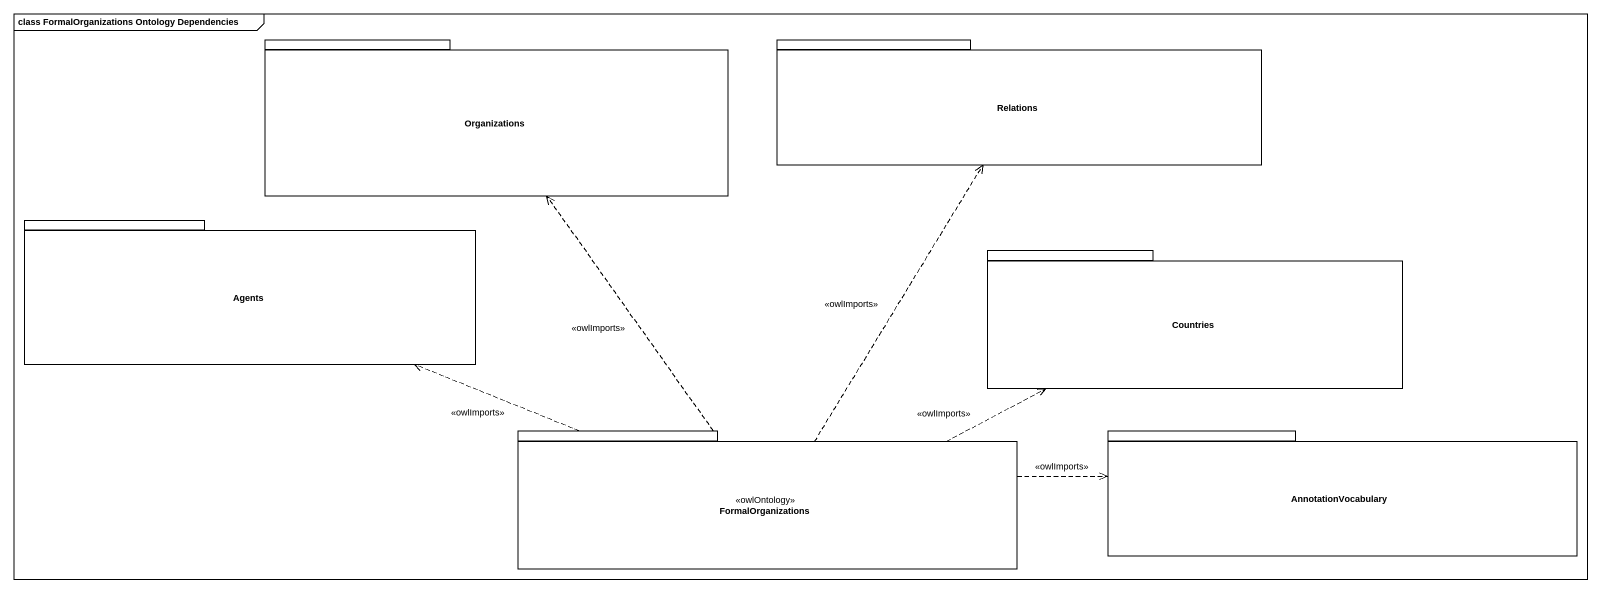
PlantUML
@startuml
mainframe class FormalOrganizations Ontology Dependencies
package Organizations {
}
package Relations {
}
package Agents {
}
package Countries {
}
package FormalOrganizations <<owlOntology>> {
}
package AnnotationVocabulary {
}
FormalOrganizations .up.> Organizations : <<owlImports>>
FormalOrganizations .up.> Relations : <<owlImports>>
FormalOrganizations .left.> Agents : <<owlImports>>
FormalOrganizations .right.> Countries : <<owlImports>>
FormalOrganizations .right.> AnnotationVocabulary : <<owlImports>>
@enduml
